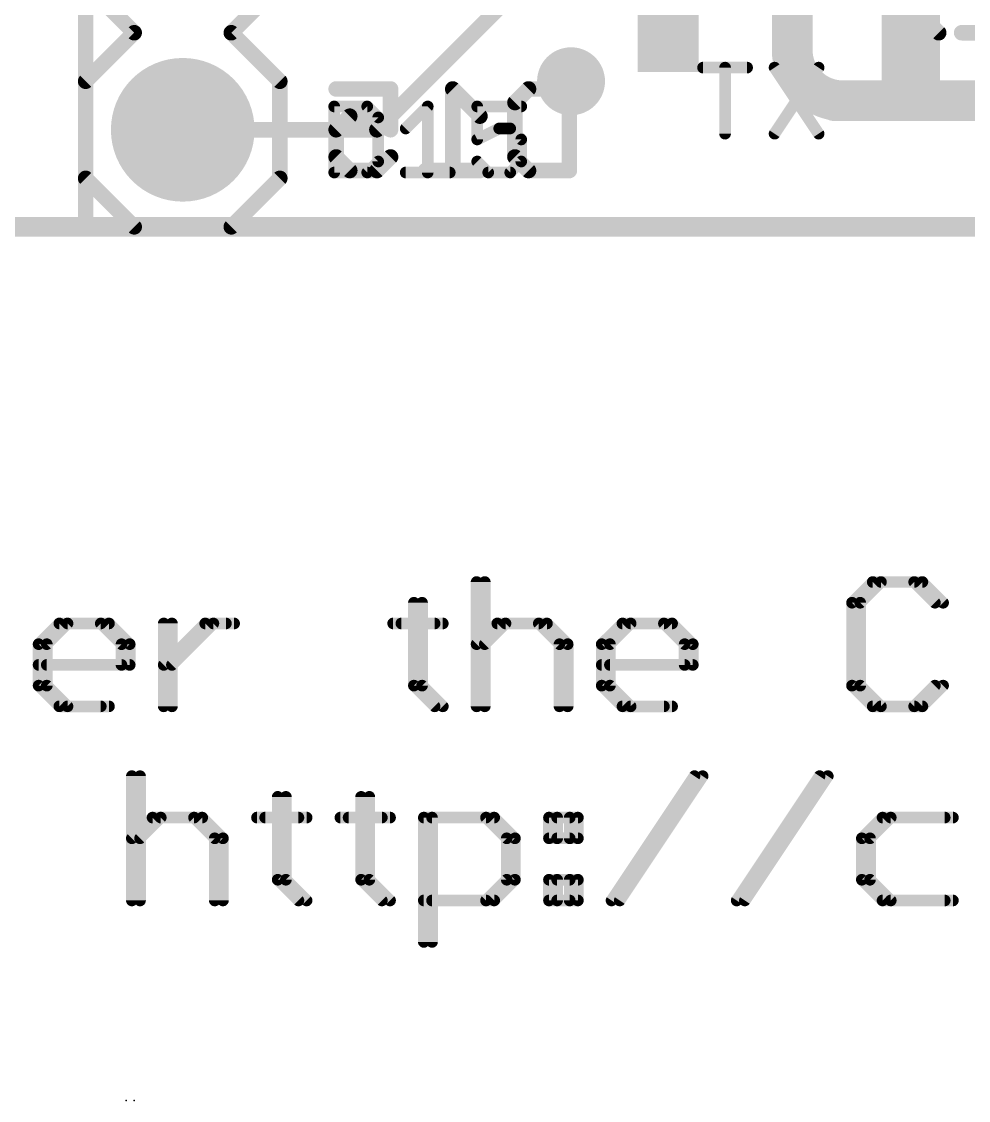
# Model space of a CAD drawing. Extents: x -20 to 87, y -16 to 68.
# Drawn here: x -0.84 to 11.55, y -11.43 to 2.69 of the extents above; entities that cross this region are included whole.
import ezdxf

# ---------------------------------------------------------------- set-up
doc = ezdxf.new("R2010")
doc.units = 0
for name, color, linetype in [('1', 12, 'CONTINUOUS'), ('16', 132, 'CONTINUOUS'), ('17', 110, 'CONTINUOUS'), ('18', 110, 'CONTINUOUS'), ('20', 53, 'CONTINUOUS'), ('21', 41, 'CONTINUOUS'), ('22', 40, 'CONTINUOUS'), ('23', 53, 'CONTINUOUS'), ('51', 53, 'CONTINUOUS')]:
    doc.layers.add(name, color=color, linetype=linetype)

# ---------------------------------------------------------------- blocks, each defined once
blk = doc.blocks.new('RECT')
blk.add_solid([(-0.5, -0.5), (0.5, -0.5), (-0.5, 0.5), (0.5, 0.5)])
blk = doc.blocks.new('ROUNDP')
at = {"const_width": 0.5}
blk.add_lwpolyline([(0, -0.25, 1), (0, 0.25, 1), (0, -0.25)], format="xyb", dxfattribs=at)
blk = doc.blocks.new('ROUNDV')
at = {"const_width": 0.5}
blk.add_lwpolyline([(0, -0.25, 1), (0, 0.25, 1), (0, -0.25)], format="xyb", dxfattribs=at)

msp = doc.modelspace()

# ---------------------------------------------------------------- linework, layer by layer
at = {"layer": '1', "const_width": 0.254}
msp.add_lwpolyline([(26.67, 0), (-1.27, 0)], dxfattribs=at)
at = {"layer": '16'}
for points, const_width in [([(3.81, 1.27), (12.7, 10.16)], 0.2032), ([(1.27, 1.27), (3.81, 1.27)], 0.2032), ([(26.67, 0), (-1.27, 0)], 0.254)]:
    msp.add_lwpolyline(points, dxfattribs=dict(at, const_width=const_width))
at = {"layer": '16', "const_width": 0.1016}
for points in [[(1.27, 1.3208, 1), (1.27, 1.2192)], [(3.7741, 1.3059, 1), (3.8459, 1.2341)], [(3.81, 1.2192, 1), (3.81, 1.3208)]]:
    msp.add_lwpolyline(points, format="xyb", dxfattribs=at)
at = {"layer": '20', "const_width": 0.2032}
for points in [[(0, 0), (0, 43.18)], [(25.4, 0), (0, 0)]]:
    msp.add_lwpolyline(points, dxfattribs=at)
at = {"layer": '20', "const_width": 0.1016}
for points in [[(0, 0.0508, 1), (0, -0.0508)], [(-0.0508, 0, 1), (0.0508, 0)]]:
    msp.add_lwpolyline(points, format="xyb", dxfattribs=at)
at = {"layer": '21'}
for points, const_width in [([(0.635, 2.54), (0, 3.175)], 0.2032), ([(2.54, 3.175), (1.905, 2.54)], 0.2032), ([(0.635, 2.54), (0, 1.905)], 0.2032), ([(2.54, 1.905), (1.905, 2.54)], 0.2032), ([(13.94, 2.54), (11.46, 2.54)], 0.2032), ([(8.0772, 2.0835), (8.6534, 2.0835)], 0.1524), ([(8.3653, 1.2192), (8.3653, 2.0835)], 0.1524), ([(9.0127, 2.0835), (9.5889, 1.2192)], 0.1524), ([(9.5889, 2.0835), (9.0127, 1.2192)], 0.1524), ([(0, 0.635), (0, 1.905)], 0.2032), ([(2.54, 1.905), (2.54, 0.635)], 0.2032), ([(3.2512, 1.5755), (3.2512, 0.7112)], 0.1524), ([(3.6834, 1.5755), (3.2512, 1.5755)], 0.1524), ([(3.8274, 1.4315), (3.6834, 1.5755)], 0.1524), ([(4.1867, 1.2874), (4.4748, 1.5755)], 0.1524), ([(4.4748, 1.5755), (4.4748, 0.7112)], 0.1524), ([(5.6985, 1.5755), (5.1222, 1.5755)], 0.1524), ([(5.1222, 1.5755), (5.1222, 1.1434)], 0.1524), ([(3.8274, 0.8553), (3.8274, 1.4315)], 0.1524), ([(5.1222, 1.1434), (5.4104, 1.2874)], 0.1524), ([(5.4104, 1.2874), (5.5544, 1.2874)], 0.1524), ([(5.5544, 1.2874), (5.6985, 1.1434)], 0.1524), ([(5.6985, 1.1434), (5.6985, 0.8553)], 0.1524), ([(3.6834, 0.7112), (3.8274, 0.8553)], 0.1524), ([(5.2663, 0.7112), (5.1222, 0.8553)], 0.1524), ([(5.6985, 0.8553), (5.5544, 0.7112)], 0.1524), ([(0.635, 0), (0, 0.635)], 0.2032), ([(2.54, 0.635), (1.905, 0)], 0.2032), ([(3.2512, 0.7112), (3.6834, 0.7112)], 0.1524), ([(4.1867, 0.7112), (4.7629, 0.7112)], 0.1524), ([(5.5544, 0.7112), (5.2663, 0.7112)], 0.1524), ([(1.905, 0), (0.635, 0)], 0.2032)]:
    msp.add_lwpolyline(points, dxfattribs=dict(at, const_width=const_width))
for points, const_width in [([(0.6709, 2.5041, 1), (0.5991, 2.5759)], 0.1016), ([(0.5991, 2.5041, 1), (0.6709, 2.5759)], 0.1016), ([(1.9409, 2.5759, 1), (1.8691, 2.5041)], 0.1016), ([(1.8691, 2.5759, 1), (1.9409, 2.5041)], 0.1016), ([(11.46, 2.5908, 1), (11.46, 2.4892)], 0.1016), ([(8.0772, 2.1216, 1), (8.0772, 2.0454)], 0.0762), ([(8.4034, 2.0835, 1), (8.3272, 2.0835)], 0.0762), ([(8.6534, 2.0454, 1), (8.6534, 2.1216)], 0.0762), ([(9.0444, 2.1047, 1), (8.981, 2.0624)], 0.0762), ([(9.6206, 2.0624, 1), (9.5572, 2.1047)], 0.0762), ([(0.0508, 1.905, 1), (-0.0508, 1.905)], 0.1016), ([(-0.0359, 1.9409, 1), (0.0359, 1.8691)], 0.1016), ([(2.5908, 1.905, 1), (2.4892, 1.905)], 0.1016), ([(2.5041, 1.8691, 1), (2.5759, 1.9409)], 0.1016), ([(3.2893, 1.5755, 1), (3.2131, 1.5755)], 0.0762), ([(3.2512, 1.6136, 1), (3.2512, 1.5374)], 0.0762), ([(3.7103, 1.6025, 1), (3.6564, 1.5486)], 0.0762), ([(3.6834, 1.5374, 1), (3.6834, 1.6136)], 0.0762), ([(4.5129, 1.5755, 1), (4.4367, 1.5755)], 0.0762), ([(4.5018, 1.5486, 1), (4.4479, 1.6025)], 0.0762), ([(5.1222, 1.6136, 1), (5.1222, 1.5374)], 0.0762), ([(5.1603, 1.5755, 1), (5.0841, 1.5755)], 0.0762), ([(5.6985, 1.5374, 1), (5.6985, 1.6136)], 0.0762), ([(3.8655, 1.4315, 1), (3.7893, 1.4315)], 0.0762), ([(3.8005, 1.4045, 1), (3.8544, 1.4584)], 0.0762), ([(4.1598, 1.3144, 1), (4.2137, 1.2605)], 0.0762), ([(5.4104, 1.3255, 1), (5.4104, 1.2493)], 0.0762), ([(5.4274, 1.2533, 1), (5.3933, 1.3215)], 0.0762), ([(5.5813, 1.3144, 1), (5.5275, 1.2605)], 0.0762), ([(5.5544, 1.2493, 1), (5.5544, 1.3255)], 0.0762), ([(8.981, 1.2403, 1), (9.0444, 1.1981)], 0.0762), ([(9.5572, 1.1981, 1), (9.6206, 1.2403)], 0.0762), ([(5.0841, 1.1434, 1), (5.1603, 1.1434)], 0.0762), ([(5.1052, 1.1774, 1), (5.1393, 1.1093)], 0.0762), ([(5.7366, 1.1434, 1), (5.6604, 1.1434)], 0.0762), ([(5.6715, 1.1164, 1), (5.7254, 1.1703)], 0.0762), ([(8.3272, 1.2192, 1), (8.4034, 1.2192)], 0.0762), ([(3.7893, 0.8553, 1), (3.8655, 0.8553)], 0.0762), ([(3.8544, 0.8283, 1), (3.8005, 0.8822)], 0.0762), ([(5.1492, 0.8822, 1), (5.0953, 0.8283)], 0.0762), ([(5.6604, 0.8553, 1), (5.7366, 0.8553)], 0.0762), ([(5.7254, 0.8283, 1), (5.6715, 0.8822)], 0.0762), ([(0.0359, 0.6709, 1), (-0.0359, 0.5991)], 0.1016), ([(2.5759, 0.5991, 1), (2.5041, 0.6709)], 0.1016), ([(3.2512, 0.7493, 1), (3.2512, 0.6731)], 0.0762), ([(3.2131, 0.7112, 1), (3.2893, 0.7112)], 0.0762), ([(3.6564, 0.7381, 1), (3.7103, 0.6843)], 0.0762), ([(3.6834, 0.6731, 1), (3.6834, 0.7493)], 0.0762), ([(4.1867, 0.7493, 1), (4.1867, 0.6731)], 0.0762), ([(4.4367, 0.7112, 1), (4.5129, 0.7112)], 0.0762), ([(4.7629, 0.6731, 1), (4.7629, 0.7493)], 0.0762), ([(5.2663, 0.7493, 1), (5.2663, 0.6731)], 0.0762), ([(5.2394, 0.6843, 1), (5.2932, 0.7381)], 0.0762), ([(5.5275, 0.7381, 1), (5.5813, 0.6843)], 0.0762), ([(5.5544, 0.6731, 1), (5.5544, 0.7493)], 0.0762), ([(-0.0508, 0.635, 1), (0.0508, 0.635)], 0.1016), ([(2.4892, 0.635, 1), (2.5908, 0.635)], 0.1016), ([(0.635, 0.0508, 1), (0.635, -0.0508)], 0.1016), ([(0.5991, -0.0359, 1), (0.6709, 0.0359)], 0.1016), ([(1.8691, 0.0359, 1), (1.9409, -0.0359)], 0.1016), ([(1.905, -0.0508, 1), (1.905, 0.0508)], 0.1016)]:
    msp.add_lwpolyline(points, format="xyb", dxfattribs=dict(at, const_width=const_width))
at = {"layer": '22'}
for points, const_width in [([(9.2456, 7.9248), (9.2456, 2.3876)], 0.5334), ([(3.277, 1.8043), (3.9888, 1.8043)], 0.2032), ([(3.9888, 1.8043), (3.9888, 1.2705)], 0.2032), ([(5.1582, 1.4484), (4.8023, 1.8043)], 0.2032), ([(4.8023, 1.8043), (4.8023, 0.7366)], 0.2032), ([(5.6158, 1.6264), (5.7937, 1.8043)], 0.2032), ([(5.7937, 1.8043), (6.3276, 1.8043)], 0.2032), ([(6.3276, 1.8043), (6.3276, 0.7366)], 0.2032), ([(9.8552, 1.651), (9.8044, 1.651)], 0.5334), ([(15.4432, 1.651), (9.8552, 1.651)], 0.5334), ([(5.6158, 0.9146), (5.6158, 1.6264)], 0.2032), ([(3.4549, 1.4484), (3.277, 1.2705)], 0.2032), ([(3.6329, 1.4484), (3.4549, 1.4484)], 0.2032), ([(3.9888, 1.2705), (3.6329, 1.4484)], 0.2032), ([(3.277, 1.2705), (3.277, 0.9146)], 0.2032), ([(3.277, 0.9146), (3.4549, 0.7366)], 0.2032), ([(3.8109, 0.7366), (3.9888, 0.9146)], 0.2032), ([(5.7937, 0.7366), (5.6158, 0.9146)], 0.2032), ([(3.4549, 0.7366), (3.8109, 0.7366)], 0.2032), ([(5.1582, 0.7366), (4.4464, 0.7366)], 0.2032), ([(6.3276, 0.7366), (5.7937, 0.7366)], 0.2032)]:
    msp.add_lwpolyline(points, dxfattribs=dict(at, const_width=const_width))
for points, const_width in [([(9.2456, 2.3622, 0.4145), (9.8552, 1.651)], 0.5334), ([(9.3786, 2.3519, 1), (9.1126, 2.3725)], 0.2667), ([(9.1122, 2.3876, 1), (9.3789, 2.3876)], 0.2667), ([(3.277, 1.8551, 1), (3.277, 1.7535)], 0.1016), ([(4.0396, 1.8043, 1), (3.938, 1.8043)], 0.1016), ([(3.9888, 1.7535, 1), (3.9888, 1.8551)], 0.1016), ([(4.8382, 1.8402, 1), (4.7664, 1.7684)], 0.1016), ([(4.8531, 1.8043, 1), (4.7515, 1.8043)], 0.1016), ([(5.7937, 1.8551, 1), (5.7937, 1.7535)], 0.1016), ([(5.8297, 1.7684, 1), (5.7578, 1.8402)], 0.1016), ([(6.3784, 1.8043, 1), (6.2768, 1.8043)], 0.1016), ([(6.3276, 1.7535, 1), (6.3276, 1.8551)], 0.1016), ([(9.8044, 1.7844, 1), (9.8044, 1.5176)], 0.2667), ([(9.8552, 1.7844, 1), (9.8552, 1.5176)], 0.2667), ([(9.845, 1.518, 1), (9.8654, 1.784)], 0.2667), ([(9.8552, 1.5176, 1), (9.8552, 1.7844)], 0.2667), ([(5.6666, 1.6264, 1), (5.565, 1.6264)], 0.1016), ([(5.5799, 1.6623, 1), (5.6517, 1.5904)], 0.1016), ([(3.4549, 1.4992, 1), (3.4549, 1.3976)], 0.1016), ([(3.4909, 1.4125, 1), (3.419, 1.4843)], 0.1016), ([(3.6556, 1.4938, 1), (3.6102, 1.403)], 0.1016), ([(3.6329, 1.3976, 1), (3.6329, 1.4992)], 0.1016), ([(5.1223, 1.4125, 1), (5.1941, 1.4843)], 0.1016), ([(3.3278, 1.2705, 1), (3.2262, 1.2705)], 0.1016), ([(3.2411, 1.3064, 1), (3.3129, 1.2345)], 0.1016), ([(3.938, 1.2705, 1), (4.0396, 1.2705)], 0.1016), ([(3.9661, 1.225, 1), (4.0115, 1.3159)], 0.1016), ([(3.3129, 0.9505, 1), (3.2411, 0.8786)], 0.1016), ([(4.0247, 0.8786, 1), (3.9529, 0.9505)], 0.1016), ([(5.6517, 0.9505, 1), (5.5799, 0.8786)], 0.1016), ([(3.2262, 0.9146, 1), (3.3278, 0.9146)], 0.1016), ([(5.565, 0.9146, 1), (5.6666, 0.9146)], 0.1016), ([(3.4549, 0.7874, 1), (3.4549, 0.6858)], 0.1016), ([(3.419, 0.7007, 1), (3.4909, 0.7725)], 0.1016), ([(3.7749, 0.7725, 1), (3.8468, 0.7007)], 0.1016), ([(3.8109, 0.6858, 1), (3.8109, 0.7874)], 0.1016), ([(4.4464, 0.7874, 1), (4.4464, 0.6858)], 0.1016), ([(4.7515, 0.7366, 1), (4.8531, 0.7366)], 0.1016), ([(5.1582, 0.6858, 1), (5.1582, 0.7874)], 0.1016), ([(5.7937, 0.7874, 1), (5.7937, 0.6858)], 0.1016), ([(5.7578, 0.7007, 1), (5.8297, 0.7725)], 0.1016), ([(6.2768, 0.7366, 1), (6.3784, 0.7366)], 0.1016), ([(6.3276, 0.6858, 1), (6.3276, 0.7874)], 0.1016)]:
    msp.add_lwpolyline(points, format="xyb", dxfattribs=dict(at, const_width=const_width))
at = {"layer": '23'}
for p in [(0.5279, -11.43), (0.635, -11.43)]:
    msp.add_point(p, dxfattribs=at)
at = {"layer": '51'}
for points, const_width in [([(11.16, 2.54), (10.16, 3.54)], 0.2032), ([(5.1143, -4.6468), (5.1143, -6.2738)], 0.1524), ([(5.2214, -4.6468), (5.2214, -6.2738)], 0.1524), ([(10.2969, -4.6468), (10.0258, -4.918)], 0.1524), ([(10.404, -4.6468), (10.1329, -4.918)], 0.1524), ([(10.8392, -4.6468), (10.2969, -4.6468)], 0.1524), ([(10.9464, -4.6468), (10.404, -4.6468)], 0.1524), ([(11.1104, -4.918), (10.8392, -4.6468)], 0.1524), ([(11.2175, -4.918), (10.9464, -4.6468)], 0.1524), ([(4.294, -4.918), (4.294, -6.0026)], 0.1524), ([(4.4011, -4.918), (4.4011, -6.0026)], 0.1524), ([(10.0258, -4.918), (10.0258, -6.0026)], 0.1524), ([(10.1329, -4.918), (10.1329, -6.0026)], 0.1524), ([(-0.6158, -5.4603), (-0.3446, -5.1891)], 0.1524), ([(-0.5086, -5.4603), (-0.2375, -5.1891)], 0.1524), ([(-0.3446, -5.1891), (0.1977, -5.1891)], 0.1524), ([(-0.2375, -5.1891), (0.3049, -5.1891)], 0.1524), ([(0.1977, -5.1891), (0.4689, -5.4603)], 0.1524), ([(0.3049, -5.1891), (0.576, -5.4603)], 0.1524), ([(1.0214, -6.2738), (1.0214, -5.1891)], 0.1524), ([(1.0214, -5.7315), (1.5637, -5.1891)], 0.1524), ([(1.1285, -6.2738), (1.1285, -5.1891)], 0.1524), ([(1.1285, -5.7315), (1.6708, -5.1891)], 0.1524), ([(1.5637, -5.1891), (1.8349, -5.1891)], 0.1524), ([(1.6708, -5.1891), (1.942, -5.1891)], 0.1524), ([(4.0228, -5.1891), (4.5652, -5.1891)], 0.1524), ([(4.13, -5.1891), (4.6723, -5.1891)], 0.1524), ([(5.1143, -5.4603), (5.3854, -5.1891)], 0.1524), ([(5.2214, -5.4603), (5.4926, -5.1891)], 0.1524), ([(5.3854, -5.1891), (5.9278, -5.1891)], 0.1524), ([(5.4926, -5.1891), (6.0349, -5.1891)], 0.1524), ([(5.9278, -5.1891), (6.1989, -5.4603)], 0.1524), ([(6.0349, -5.1891), (6.3061, -5.4603)], 0.1524), ([(6.7514, -5.4603), (7.0226, -5.1891)], 0.1524), ([(6.8586, -5.4603), (7.1297, -5.1891)], 0.1524), ([(7.0226, -5.1891), (7.5649, -5.1891)], 0.1524), ([(7.1297, -5.1891), (7.6721, -5.1891)], 0.1524), ([(7.5649, -5.1891), (7.8361, -5.4603)], 0.1524), ([(7.6721, -5.1891), (7.9432, -5.4603)], 0.1524), ([(-0.6158, -6.0026), (-0.6158, -5.4603)], 0.1524), ([(-0.5086, -6.0026), (-0.5086, -5.4603)], 0.1524), ([(0.4689, -5.4603), (0.4689, -5.7315)], 0.1524), ([(0.576, -5.4603), (0.576, -5.7315)], 0.1524), ([(6.1989, -5.4603), (6.1989, -6.2738)], 0.1524), ([(6.3061, -5.4603), (6.3061, -6.2738)], 0.1524), ([(6.7514, -6.0026), (6.7514, -5.4603)], 0.1524), ([(6.8586, -6.0026), (6.8586, -5.4603)], 0.1524), ([(7.8361, -5.4603), (7.8361, -5.7315)], 0.1524), ([(7.9432, -5.4603), (7.9432, -5.7315)], 0.1524), ([(0.4689, -5.7315), (-0.6158, -5.7315)], 0.1524), ([(0.576, -5.7315), (-0.5086, -5.7315)], 0.1524), ([(7.8361, -5.7315), (6.7514, -5.7315)], 0.1524), ([(7.9432, -5.7315), (6.8586, -5.7315)], 0.1524), ([(-0.3446, -6.2738), (-0.6158, -6.0026)], 0.1524), ([(-0.2375, -6.2738), (-0.5086, -6.0026)], 0.1524), ([(4.294, -6.0026), (4.5652, -6.2738)], 0.1524), ([(4.4011, -6.0026), (4.6723, -6.2738)], 0.1524), ([(7.0226, -6.2738), (6.7514, -6.0026)], 0.1524), ([(7.1297, -6.2738), (6.8586, -6.0026)], 0.1524), ([(10.0258, -6.0026), (10.2969, -6.2738)], 0.1524), ([(10.1329, -6.0026), (10.404, -6.2738)], 0.1524), ([(10.8392, -6.2738), (11.1104, -6.0026)], 0.1524), ([(10.9464, -6.2738), (11.2175, -6.0026)], 0.1524), ([(0.1977, -6.2738), (-0.3446, -6.2738)], 0.1524), ([(0.3049, -6.2738), (-0.2375, -6.2738)], 0.1524), ([(7.5649, -6.2738), (7.0226, -6.2738)], 0.1524), ([(7.6721, -6.2738), (7.1297, -6.2738)], 0.1524), ([(10.2969, -6.2738), (10.8392, -6.2738)], 0.1524), ([(10.404, -6.2738), (10.9464, -6.2738)], 0.1524), ([(0.6041, -7.1868), (0.6041, -8.8138)], 0.1524), ([(0.7112, -7.1868), (0.7112, -8.8138)], 0.1524), ([(6.8798, -8.8138), (7.9645, -7.1868)], 0.1524), ([(6.987, -8.8138), (8.0716, -7.1868)], 0.1524), ([(8.517, -8.8138), (9.6017, -7.1868)], 0.1524), ([(8.6241, -8.8138), (9.7088, -7.1868)], 0.1524), ([(2.5124, -7.458), (2.5124, -8.5426)], 0.1524), ([(2.6195, -7.458), (2.6195, -8.5426)], 0.1524), ([(3.6038, -7.458), (3.6038, -8.5426)], 0.1524), ([(3.711, -7.458), (3.711, -8.5426)], 0.1524), ([(0.6041, -8.0003), (0.8752, -7.7291)], 0.1524), ([(0.7112, -8.0003), (0.9824, -7.7291)], 0.1524), ([(0.8752, -7.7291), (1.4176, -7.7291)], 0.1524), ([(0.9824, -7.7291), (1.5247, -7.7291)], 0.1524), ([(1.4176, -7.7291), (1.6887, -8.0003)], 0.1524), ([(1.5247, -7.7291), (1.7959, -8.0003)], 0.1524), ([(2.2412, -7.7291), (2.7836, -7.7291)], 0.1524), ([(2.3484, -7.7291), (2.8907, -7.7291)], 0.1524), ([(3.3327, -7.7291), (3.875, -7.7291)], 0.1524), ([(3.4398, -7.7291), (3.9821, -7.7291)], 0.1524), ([(4.4241, -9.3561), (4.4241, -7.7291)], 0.1524), ([(4.4241, -7.7291), (5.2376, -7.7291)], 0.1524), ([(4.5312, -9.3561), (4.5312, -7.7291)], 0.1524), ([(4.5312, -7.7291), (5.3447, -7.7291)], 0.1524), ([(5.2376, -7.7291), (5.5088, -8.0003)], 0.1524), ([(5.3447, -7.7291), (5.6159, -8.0003)], 0.1524), ([(6.0613, -7.7291), (6.3324, -7.7291)], 0.1524), ([(6.0613, -8.0003), (6.0613, -7.7291)], 0.1524), ([(6.1684, -7.7291), (6.4396, -7.7291)], 0.1524), ([(6.1684, -8.0003), (6.1684, -7.7291)], 0.1524), ([(6.3324, -7.7291), (6.3324, -8.0003)], 0.1524), ([(6.4396, -7.7291), (6.4396, -8.0003)], 0.1524), ([(10.4253, -7.7291), (10.1542, -8.0003)], 0.1524), ([(10.5324, -7.7291), (10.2613, -8.0003)], 0.1524), ([(11.2388, -7.7291), (10.4253, -7.7291)], 0.1524), ([(11.3459, -7.7291), (10.5324, -7.7291)], 0.1524), ([(1.6887, -8.0003), (1.6887, -8.8138)], 0.1524), ([(1.7959, -8.0003), (1.7959, -8.8138)], 0.1524), ([(5.5088, -8.0003), (5.5088, -8.5426)], 0.1524), ([(5.6159, -8.0003), (5.6159, -8.5426)], 0.1524), ([(6.3324, -8.0003), (6.0613, -8.0003)], 0.1524), ([(6.4396, -8.0003), (6.1684, -8.0003)], 0.1524), ([(10.1542, -8.0003), (10.1542, -8.5426)], 0.1524), ([(10.2613, -8.0003), (10.2613, -8.5426)], 0.1524), ([(2.5124, -8.5426), (2.7836, -8.8138)], 0.1524), ([(2.6195, -8.5426), (2.8907, -8.8138)], 0.1524), ([(3.6038, -8.5426), (3.875, -8.8138)], 0.1524), ([(3.711, -8.5426), (3.9821, -8.8138)], 0.1524), ([(5.5088, -8.5426), (5.2376, -8.8138)], 0.1524), ([(5.6159, -8.5426), (5.3447, -8.8138)], 0.1524), ([(6.0613, -8.5426), (6.3324, -8.5426)], 0.1524), ([(6.0613, -8.8138), (6.0613, -8.5426)], 0.1524), ([(6.1684, -8.5426), (6.4396, -8.5426)], 0.1524), ([(6.1684, -8.8138), (6.1684, -8.5426)], 0.1524), ([(6.3324, -8.5426), (6.3324, -8.8138)], 0.1524), ([(6.4396, -8.5426), (6.4396, -8.8138)], 0.1524), ([(10.1542, -8.5426), (10.4253, -8.8138)], 0.1524), ([(10.2613, -8.5426), (10.5324, -8.8138)], 0.1524), ([(5.2376, -8.8138), (4.4241, -8.8138)], 0.1524), ([(5.3447, -8.8138), (4.5312, -8.8138)], 0.1524), ([(6.3324, -8.8138), (6.0613, -8.8138)], 0.1524), ([(6.4396, -8.8138), (6.1684, -8.8138)], 0.1524), ([(10.4253, -8.8138), (11.2388, -8.8138)], 0.1524), ([(10.5324, -8.8138), (11.3459, -8.8138)], 0.1524)]:
    msp.add_lwpolyline(points, dxfattribs=dict(at, const_width=const_width))
for points, const_width in [([(11.1241, 2.5041, 1), (11.1959, 2.5759)], 0.1016), ([(5.1524, -4.6468, 1), (5.0762, -4.6468)], 0.0762), ([(5.2595, -4.6468, 1), (5.1833, -4.6468)], 0.0762), ([(10.2969, -4.6087, 1), (10.2969, -4.6849)], 0.0762), ([(10.3239, -4.6738, 1), (10.27, -4.6199)], 0.0762), ([(10.404, -4.6087, 1), (10.404, -4.6849)], 0.0762), ([(10.431, -4.6738, 1), (10.3771, -4.6199)], 0.0762), ([(10.8662, -4.6199, 1), (10.8123, -4.6738)], 0.0762), ([(10.8392, -4.6849, 1), (10.8392, -4.6087)], 0.0762), ([(10.9733, -4.6199, 1), (10.9194, -4.6738)], 0.0762), ([(10.9464, -4.6849, 1), (10.9464, -4.6087)], 0.0762), ([(4.3321, -4.918, 1), (4.2559, -4.918)], 0.0762), ([(4.4392, -4.918, 1), (4.363, -4.918)], 0.0762), ([(9.9988, -4.891, 1), (10.0527, -4.9449)], 0.0762), ([(10.0639, -4.918, 1), (9.9877, -4.918)], 0.0762), ([(10.1059, -4.891, 1), (10.1598, -4.9449)], 0.0762), ([(10.171, -4.918, 1), (10.0948, -4.918)], 0.0762), ([(11.0835, -4.9449, 1), (11.1373, -4.891)], 0.0762), ([(11.1906, -4.9449, 1), (11.2445, -4.891)], 0.0762), ([(-0.3446, -5.151, 1), (-0.3446, -5.2272)], 0.0762), ([(-0.3177, -5.2161, 1), (-0.3715, -5.1622)], 0.0762), ([(-0.2375, -5.151, 1), (-0.2375, -5.2272)], 0.0762), ([(-0.2105, -5.2161, 1), (-0.2644, -5.1622)], 0.0762), ([(0.2247, -5.1622, 1), (0.1708, -5.2161)], 0.0762), ([(0.1977, -5.2272, 1), (0.1977, -5.151)], 0.0762), ([(0.3318, -5.1622, 1), (0.2779, -5.2161)], 0.0762), ([(0.3049, -5.2272, 1), (0.3049, -5.151)], 0.0762), ([(1.0595, -5.1891, 1), (0.9833, -5.1891)], 0.0762), ([(1.1666, -5.1891, 1), (1.0904, -5.1891)], 0.0762), ([(1.5637, -5.151, 1), (1.5637, -5.2272)], 0.0762), ([(1.5907, -5.2161, 1), (1.5368, -5.1622)], 0.0762), ([(1.6708, -5.151, 1), (1.6708, -5.2272)], 0.0762), ([(1.6978, -5.2161, 1), (1.6439, -5.1622)], 0.0762), ([(1.8349, -5.2272, 1), (1.8349, -5.151)], 0.0762), ([(1.942, -5.2272, 1), (1.942, -5.151)], 0.0762), ([(4.0228, -5.151, 1), (4.0228, -5.2272)], 0.0762), ([(4.13, -5.151, 1), (4.13, -5.2272)], 0.0762), ([(4.5652, -5.2272, 1), (4.5652, -5.151)], 0.0762), ([(4.6723, -5.2272, 1), (4.6723, -5.151)], 0.0762), ([(5.3854, -5.151, 1), (5.3854, -5.2272)], 0.0762), ([(5.4124, -5.2161, 1), (5.3585, -5.1622)], 0.0762), ([(5.4926, -5.151, 1), (5.4926, -5.2272)], 0.0762), ([(5.5195, -5.2161, 1), (5.4656, -5.1622)], 0.0762), ([(5.9547, -5.1622, 1), (5.9008, -5.2161)], 0.0762), ([(5.9278, -5.2272, 1), (5.9278, -5.151)], 0.0762), ([(6.0618, -5.1622, 1), (6.008, -5.2161)], 0.0762), ([(6.0349, -5.2272, 1), (6.0349, -5.151)], 0.0762), ([(7.0226, -5.151, 1), (7.0226, -5.2272)], 0.0762), ([(7.0495, -5.2161, 1), (6.9957, -5.1622)], 0.0762), ([(7.1297, -5.151, 1), (7.1297, -5.2272)], 0.0762), ([(7.1567, -5.2161, 1), (7.1028, -5.1622)], 0.0762), ([(7.5919, -5.1622, 1), (7.538, -5.2161)], 0.0762), ([(7.5649, -5.2272, 1), (7.5649, -5.151)], 0.0762), ([(7.699, -5.1622, 1), (7.6451, -5.2161)], 0.0762), ([(7.6721, -5.2272, 1), (7.6721, -5.151)], 0.0762), ([(-0.5777, -5.4603, 1), (-0.6539, -5.4603)], 0.0762), ([(-0.6427, -5.4334, 1), (-0.5888, -5.4872)], 0.0762), ([(-0.4705, -5.4603, 1), (-0.5467, -5.4603)], 0.0762), ([(-0.5356, -5.4334, 1), (-0.4817, -5.4872)], 0.0762), ([(0.507, -5.4603, 1), (0.4308, -5.4603)], 0.0762), ([(0.442, -5.4872, 1), (0.4958, -5.4334)], 0.0762), ([(0.6141, -5.4603, 1), (0.5379, -5.4603)], 0.0762), ([(0.5491, -5.4872, 1), (0.603, -5.4334)], 0.0762), ([(5.0873, -5.4334, 1), (5.1412, -5.4872)], 0.0762), ([(5.1945, -5.4334, 1), (5.2483, -5.4872)], 0.0762), ([(6.237, -5.4603, 1), (6.1608, -5.4603)], 0.0762), ([(6.172, -5.4872, 1), (6.2259, -5.4334)], 0.0762), ([(6.3442, -5.4603, 1), (6.268, -5.4603)], 0.0762), ([(6.2791, -5.4872, 1), (6.333, -5.4334)], 0.0762), ([(6.7895, -5.4603, 1), (6.7133, -5.4603)], 0.0762), ([(6.7245, -5.4334, 1), (6.7784, -5.4872)], 0.0762), ([(6.8967, -5.4603, 1), (6.8205, -5.4603)], 0.0762), ([(6.8316, -5.4334, 1), (6.8855, -5.4872)], 0.0762), ([(7.8742, -5.4603, 1), (7.798, -5.4603)], 0.0762), ([(7.8092, -5.4872, 1), (7.863, -5.4334)], 0.0762), ([(7.9813, -5.4603, 1), (7.9051, -5.4603)], 0.0762), ([(7.9163, -5.4872, 1), (7.9702, -5.4334)], 0.0762), ([(-0.6158, -5.6934, 1), (-0.6158, -5.7696)], 0.0762), ([(-0.5086, -5.6934, 1), (-0.5086, -5.7696)], 0.0762), ([(0.4308, -5.7315, 1), (0.507, -5.7315)], 0.0762), ([(0.4689, -5.7696, 1), (0.4689, -5.6934)], 0.0762), ([(0.5379, -5.7315, 1), (0.6141, -5.7315)], 0.0762), ([(0.576, -5.7696, 1), (0.576, -5.6934)], 0.0762), ([(0.9944, -5.7045, 1), (1.0483, -5.7584)], 0.0762), ([(1.1016, -5.7045, 1), (1.1555, -5.7584)], 0.0762), ([(6.7514, -5.6934, 1), (6.7514, -5.7696)], 0.0762), ([(6.8586, -5.6934, 1), (6.8586, -5.7696)], 0.0762), ([(7.798, -5.7315, 1), (7.8742, -5.7315)], 0.0762), ([(7.8361, -5.7696, 1), (7.8361, -5.6934)], 0.0762), ([(7.9051, -5.7315, 1), (7.9813, -5.7315)], 0.0762), ([(7.9432, -5.7696, 1), (7.9432, -5.6934)], 0.0762), ([(-0.5888, -5.9757, 1), (-0.6427, -6.0296)], 0.0762), ([(-0.4817, -5.9757, 1), (-0.5356, -6.0296)], 0.0762), ([(4.3209, -5.9757, 1), (4.2671, -6.0296)], 0.0762), ([(4.4281, -5.9757, 1), (4.3742, -6.0296)], 0.0762), ([(6.7784, -5.9757, 1), (6.7245, -6.0296)], 0.0762), ([(6.8855, -5.9757, 1), (6.8316, -6.0296)], 0.0762), ([(10.0527, -5.9757, 1), (9.9988, -6.0296)], 0.0762), ([(10.1598, -5.9757, 1), (10.1059, -6.0296)], 0.0762), ([(11.1373, -6.0296, 1), (11.0835, -5.9757)], 0.0762), ([(11.2445, -6.0296, 1), (11.1906, -5.9757)], 0.0762), ([(-0.6539, -6.0026, 1), (-0.5777, -6.0026)], 0.0762), ([(-0.5467, -6.0026, 1), (-0.4705, -6.0026)], 0.0762), ([(4.2559, -6.0026, 1), (4.3321, -6.0026)], 0.0762), ([(4.363, -6.0026, 1), (4.4392, -6.0026)], 0.0762), ([(6.7133, -6.0026, 1), (6.7895, -6.0026)], 0.0762), ([(6.8205, -6.0026, 1), (6.8967, -6.0026)], 0.0762), ([(9.9877, -6.0026, 1), (10.0639, -6.0026)], 0.0762), ([(10.0948, -6.0026, 1), (10.171, -6.0026)], 0.0762), ([(-0.3446, -6.2357, 1), (-0.3446, -6.3119)], 0.0762), ([(-0.3715, -6.3007, 1), (-0.3177, -6.2469)], 0.0762), ([(-0.2375, -6.2357, 1), (-0.2375, -6.3119)], 0.0762), ([(-0.2644, -6.3007, 1), (-0.2105, -6.2469)], 0.0762), ([(0.1977, -6.3119, 1), (0.1977, -6.2357)], 0.0762), ([(0.3049, -6.3119, 1), (0.3049, -6.2357)], 0.0762), ([(4.5382, -6.3007, 1), (4.5921, -6.2469)], 0.0762), ([(4.6454, -6.3007, 1), (4.6992, -6.2469)], 0.0762), ([(7.0226, -6.2357, 1), (7.0226, -6.3119)], 0.0762), ([(6.9957, -6.3007, 1), (7.0495, -6.2469)], 0.0762), ([(7.1297, -6.2357, 1), (7.1297, -6.3119)], 0.0762), ([(7.1028, -6.3007, 1), (7.1567, -6.2469)], 0.0762), ([(7.5649, -6.3119, 1), (7.5649, -6.2357)], 0.0762), ([(7.6721, -6.3119, 1), (7.6721, -6.2357)], 0.0762), ([(10.2969, -6.2357, 1), (10.2969, -6.3119)], 0.0762), ([(10.27, -6.3007, 1), (10.3239, -6.2469)], 0.0762), ([(10.404, -6.2357, 1), (10.404, -6.3119)], 0.0762), ([(10.3771, -6.3007, 1), (10.431, -6.2469)], 0.0762), ([(10.8123, -6.2469, 1), (10.8662, -6.3007)], 0.0762), ([(10.8392, -6.3119, 1), (10.8392, -6.2357)], 0.0762), ([(10.9194, -6.2469, 1), (10.9733, -6.3007)], 0.0762), ([(10.9464, -6.3119, 1), (10.9464, -6.2357)], 0.0762), ([(0.9833, -6.2738, 1), (1.0595, -6.2738)], 0.0762), ([(1.0904, -6.2738, 1), (1.1666, -6.2738)], 0.0762), ([(5.0762, -6.2738, 1), (5.1524, -6.2738)], 0.0762), ([(5.1833, -6.2738, 1), (5.2595, -6.2738)], 0.0762), ([(6.1608, -6.2738, 1), (6.237, -6.2738)], 0.0762), ([(6.268, -6.2738, 1), (6.3442, -6.2738)], 0.0762), ([(0.6422, -7.1868, 1), (0.566, -7.1868)], 0.0762), ([(0.7493, -7.1868, 1), (0.6731, -7.1868)], 0.0762), ([(7.9962, -7.2079, 1), (7.9328, -7.1657)], 0.0762), ([(8.1033, -7.2079, 1), (8.0399, -7.1657)], 0.0762), ([(9.6334, -7.2079, 1), (9.57, -7.1657)], 0.0762), ([(9.7405, -7.2079, 1), (9.6771, -7.1657)], 0.0762), ([(2.5505, -7.458, 1), (2.4743, -7.458)], 0.0762), ([(2.6576, -7.458, 1), (2.5814, -7.458)], 0.0762), ([(3.6419, -7.458, 1), (3.5657, -7.458)], 0.0762), ([(3.7491, -7.458, 1), (3.6729, -7.458)], 0.0762), ([(0.8752, -7.691, 1), (0.8752, -7.7672)], 0.0762), ([(0.9022, -7.7561, 1), (0.8483, -7.7022)], 0.0762), ([(0.9824, -7.691, 1), (0.9824, -7.7672)], 0.0762), ([(1.0093, -7.7561, 1), (0.9554, -7.7022)], 0.0762), ([(1.4445, -7.7022, 1), (1.3906, -7.7561)], 0.0762), ([(1.4176, -7.7672, 1), (1.4176, -7.691)], 0.0762), ([(1.5516, -7.7022, 1), (1.4978, -7.7561)], 0.0762), ([(1.5247, -7.7672, 1), (1.5247, -7.691)], 0.0762), ([(2.2412, -7.691, 1), (2.2412, -7.7672)], 0.0762), ([(2.3484, -7.691, 1), (2.3484, -7.7672)], 0.0762), ([(2.7836, -7.7672, 1), (2.7836, -7.691)], 0.0762), ([(2.8907, -7.7672, 1), (2.8907, -7.691)], 0.0762), ([(3.3327, -7.691, 1), (3.3327, -7.7672)], 0.0762), ([(3.4398, -7.691, 1), (3.4398, -7.7672)], 0.0762), ([(3.875, -7.7672, 1), (3.875, -7.691)], 0.0762), ([(3.9821, -7.7672, 1), (3.9821, -7.691)], 0.0762), ([(4.4622, -7.7291, 1), (4.386, -7.7291)], 0.0762), ([(4.4241, -7.691, 1), (4.4241, -7.7672)], 0.0762), ([(4.5693, -7.7291, 1), (4.4931, -7.7291)], 0.0762), ([(4.5312, -7.691, 1), (4.5312, -7.7672)], 0.0762), ([(5.2645, -7.7022, 1), (5.2107, -7.7561)], 0.0762), ([(5.2376, -7.7672, 1), (5.2376, -7.691)], 0.0762), ([(5.3717, -7.7022, 1), (5.3178, -7.7561)], 0.0762), ([(5.3447, -7.7672, 1), (5.3447, -7.691)], 0.0762), ([(6.0613, -7.691, 1), (6.0613, -7.7672)], 0.0762), ([(6.0994, -7.7291, 1), (6.0232, -7.7291)], 0.0762), ([(6.1684, -7.691, 1), (6.1684, -7.7672)], 0.0762), ([(6.2065, -7.7291, 1), (6.1303, -7.7291)], 0.0762), ([(6.3705, -7.7291, 1), (6.2943, -7.7291)], 0.0762), ([(6.3324, -7.7672, 1), (6.3324, -7.691)], 0.0762), ([(6.4777, -7.7291, 1), (6.4015, -7.7291)], 0.0762), ([(6.4396, -7.7672, 1), (6.4396, -7.691)], 0.0762), ([(10.4253, -7.691, 1), (10.4253, -7.7672)], 0.0762), ([(10.4523, -7.7561, 1), (10.3984, -7.7022)], 0.0762), ([(10.5324, -7.691, 1), (10.5324, -7.7672)], 0.0762), ([(10.5594, -7.7561, 1), (10.5055, -7.7022)], 0.0762), ([(11.2388, -7.7672, 1), (11.2388, -7.691)], 0.0762), ([(11.3459, -7.7672, 1), (11.3459, -7.691)], 0.0762), ([(0.5771, -7.9734, 1), (0.631, -8.0272)], 0.0762), ([(0.6843, -7.9734, 1), (0.7381, -8.0272)], 0.0762), ([(1.7268, -8.0003, 1), (1.6506, -8.0003)], 0.0762), ([(1.6618, -8.0272, 1), (1.7157, -7.9734)], 0.0762), ([(1.834, -8.0003, 1), (1.7578, -8.0003)], 0.0762), ([(1.7689, -8.0272, 1), (1.8228, -7.9734)], 0.0762), ([(5.5469, -8.0003, 1), (5.4707, -8.0003)], 0.0762), ([(5.4818, -8.0272, 1), (5.5357, -7.9734)], 0.0762), ([(5.654, -8.0003, 1), (5.5778, -8.0003)], 0.0762), ([(5.5889, -8.0272, 1), (5.6428, -7.9734)], 0.0762), ([(6.0613, -7.9622, 1), (6.0613, -8.0384)], 0.0762), ([(6.0232, -8.0003, 1), (6.0994, -8.0003)], 0.0762), ([(6.1684, -7.9622, 1), (6.1684, -8.0384)], 0.0762), ([(6.1303, -8.0003, 1), (6.2065, -8.0003)], 0.0762), ([(6.2943, -8.0003, 1), (6.3705, -8.0003)], 0.0762), ([(6.3324, -8.0384, 1), (6.3324, -7.9622)], 0.0762), ([(6.4015, -8.0003, 1), (6.4777, -8.0003)], 0.0762), ([(6.4396, -8.0384, 1), (6.4396, -7.9622)], 0.0762), ([(10.1923, -8.0003, 1), (10.1161, -8.0003)], 0.0762), ([(10.1272, -7.9734, 1), (10.1811, -8.0272)], 0.0762), ([(10.2994, -8.0003, 1), (10.2232, -8.0003)], 0.0762), ([(10.2343, -7.9734, 1), (10.2882, -8.0272)], 0.0762), ([(2.5393, -8.5157, 1), (2.4855, -8.5696)], 0.0762), ([(2.6465, -8.5157, 1), (2.5926, -8.5696)], 0.0762), ([(3.6308, -8.5157, 1), (3.5769, -8.5696)], 0.0762), ([(3.7379, -8.5157, 1), (3.684, -8.5696)], 0.0762), ([(5.5357, -8.5696, 1), (5.4818, -8.5157)], 0.0762), ([(5.6428, -8.5696, 1), (5.589, -8.5157)], 0.0762), ([(6.0613, -8.5045, 1), (6.0613, -8.5807)], 0.0762), ([(6.0994, -8.5426, 1), (6.0232, -8.5426)], 0.0762), ([(6.1684, -8.5045, 1), (6.1684, -8.5807)], 0.0762), ([(6.2065, -8.5426, 1), (6.1303, -8.5426)], 0.0762), ([(6.3705, -8.5426, 1), (6.2943, -8.5426)], 0.0762), ([(6.3324, -8.5807, 1), (6.3324, -8.5045)], 0.0762), ([(6.4777, -8.5426, 1), (6.4015, -8.5426)], 0.0762), ([(6.4396, -8.5807, 1), (6.4396, -8.5045)], 0.0762), ([(10.1811, -8.5157, 1), (10.1272, -8.5696)], 0.0762), ([(10.2882, -8.5157, 1), (10.2343, -8.5696)], 0.0762), ([(2.4743, -8.5426, 1), (2.5505, -8.5426)], 0.0762), ([(2.5814, -8.5426, 1), (2.6576, -8.5426)], 0.0762), ([(3.5657, -8.5426, 1), (3.6419, -8.5426)], 0.0762), ([(3.6729, -8.5426, 1), (3.7491, -8.5426)], 0.0762), ([(5.4707, -8.5426, 1), (5.5469, -8.5426)], 0.0762), ([(5.5778, -8.5426, 1), (5.654, -8.5426)], 0.0762), ([(10.1161, -8.5426, 1), (10.1923, -8.5426)], 0.0762), ([(10.2232, -8.5426, 1), (10.2994, -8.5426)], 0.0762), ([(2.7566, -8.8407, 1), (2.8105, -8.7869)], 0.0762), ([(2.8637, -8.8407, 1), (2.9176, -8.7869)], 0.0762), ([(3.8481, -8.8407, 1), (3.9019, -8.7869)], 0.0762), ([(3.9552, -8.8407, 1), (4.0091, -8.7869)], 0.0762), ([(4.4241, -8.7757, 1), (4.4241, -8.8519)], 0.0762), ([(4.5312, -8.7757, 1), (4.5312, -8.8519)], 0.0762), ([(5.2107, -8.7869, 1), (5.2645, -8.8407)], 0.0762), ([(5.2376, -8.8519, 1), (5.2376, -8.7757)], 0.0762), ([(5.3178, -8.7869, 1), (5.3717, -8.8407)], 0.0762), ([(5.3447, -8.8519, 1), (5.3447, -8.7757)], 0.0762), ([(6.0613, -8.7757, 1), (6.0613, -8.8519)], 0.0762), ([(6.1684, -8.7757, 1), (6.1684, -8.8519)], 0.0762), ([(6.3324, -8.8519, 1), (6.3324, -8.7757)], 0.0762), ([(6.4396, -8.8519, 1), (6.4396, -8.7757)], 0.0762), ([(10.4253, -8.7757, 1), (10.4253, -8.8519)], 0.0762), ([(10.3984, -8.8407, 1), (10.4523, -8.7869)], 0.0762), ([(10.5324, -8.7757, 1), (10.5324, -8.8519)], 0.0762), ([(10.5055, -8.8407, 1), (10.5594, -8.7869)], 0.0762), ([(11.2388, -8.8519, 1), (11.2388, -8.7757)], 0.0762), ([(11.3459, -8.8519, 1), (11.3459, -8.7757)], 0.0762), ([(0.566, -8.8138, 1), (0.6422, -8.8138)], 0.0762), ([(0.6731, -8.8138, 1), (0.7493, -8.8138)], 0.0762), ([(1.6506, -8.8138, 1), (1.7268, -8.8138)], 0.0762), ([(1.7578, -8.8138, 1), (1.834, -8.8138)], 0.0762), ([(6.0232, -8.8138, 1), (6.0994, -8.8138)], 0.0762), ([(6.1303, -8.8138, 1), (6.2065, -8.8138)], 0.0762), ([(6.2943, -8.8138, 1), (6.3705, -8.8138)], 0.0762), ([(6.4015, -8.8138, 1), (6.4777, -8.8138)], 0.0762), ([(6.8481, -8.7927, 1), (6.9115, -8.8349)], 0.0762), ([(6.9553, -8.7927, 1), (7.0187, -8.8349)], 0.0762), ([(8.4853, -8.7927, 1), (8.5487, -8.8349)], 0.0762), ([(8.5924, -8.7927, 1), (8.6558, -8.8349)], 0.0762), ([(4.386, -9.3561, 1), (4.4622, -9.3561)], 0.0762), ([(4.4931, -9.3561, 1), (4.5693, -9.3561)], 0.0762)]:
    msp.add_lwpolyline(points, format="xyb", dxfattribs=dict(at, const_width=const_width))

# ---------------------------------------------------------------- block references
at = {"layer": '1', "xscale": 0.762, "yscale": 1.524}
msp.add_blockref('RECT', (10.795, 2.54), dxfattribs=at)
at = {"layer": '1', "xscale": 0.8, "yscale": 0.8, "rotation": 180}
msp.add_blockref('RECT', (7.62, 2.425), dxfattribs=at)
at = {"layer": '17', "xscale": 1.8796, "yscale": 1.8796}
msp.add_blockref('ROUNDP', (1.27, 1.27), dxfattribs=at)
msp.add_blockref('ROUNDP', (1.27, 1.27), dxfattribs=at)
at = {"layer": '18', "xscale": 0.889, "yscale": 0.889}
msp.add_blockref('ROUNDV', (6.35, 1.905), dxfattribs=at)
msp.add_blockref('ROUNDV', (6.35, 1.905), dxfattribs=at)
at = {"layer": '51', "xscale": 0.508, "yscale": 0.508, "rotation": 270}
msp.add_blockref('RECT', (1.27, 1.27), dxfattribs=at)

doc.saveas('drawing.dxf')
